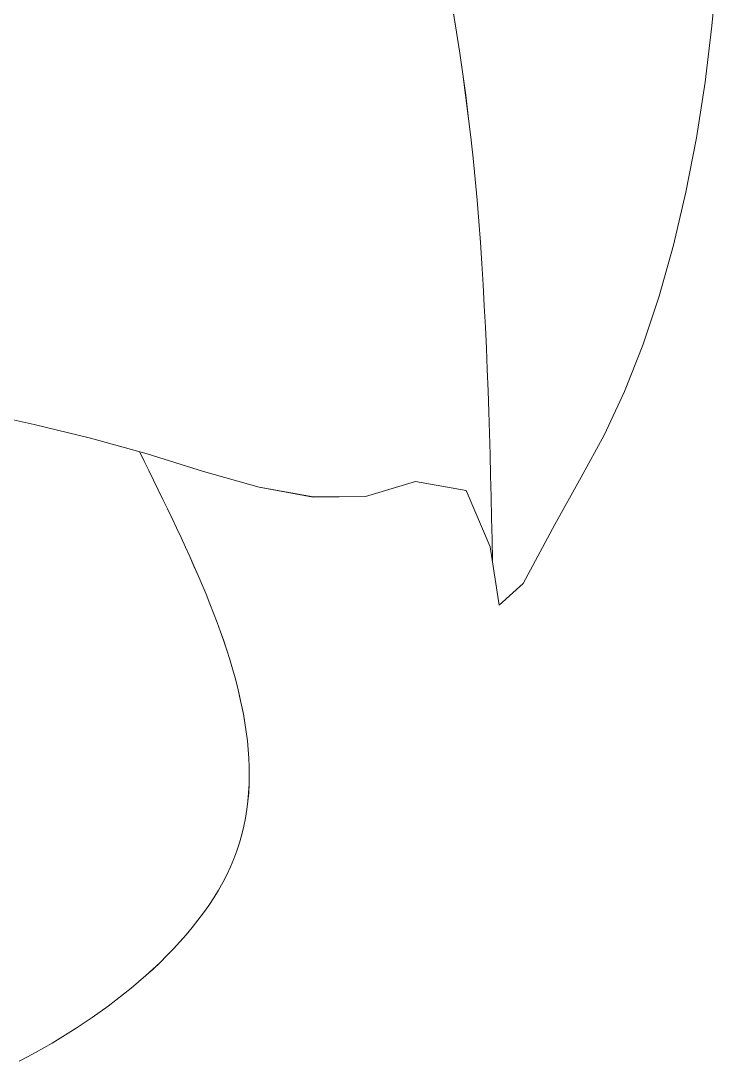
# Model space of a CAD drawing. Header units: centimetres. Extents: x 3695 to 5327, y 1631 to 2449.
# Drawn here: x 4827.04 to 4849.74, y 1811.56 to 1845.49 of the extents above; entities that cross this region are included whole.
import ezdxf

# ---------------------------------------------------------------- set-up
doc = ezdxf.new("R2010")
doc.units = ezdxf.units.CM
doc.layers.add('傢俱', color=7, linetype='Continuous', lineweight=15)

# ---------------------------------------------------------------- blocks, each defined once
blk = doc.blocks.new('沙發030')
for p, q in [((-83.717, -9.411), (-83.988, -9.553)), ((-83.444, -9.273), (-83.717, -9.411)), ((-84.258, -9.699), (-84.527, -9.848)), ((-83.988, -9.553), (-84.258, -9.699)), ((-85.061, -10.161), (-85.326, -10.323)), ((-84.795, -10.002), (-85.061, -10.161)), ((-84.527, -9.848), (-84.795, -10.002)), ((-85.59, -10.491), (-85.853, -10.663)), ((-85.326, -10.323), (-85.59, -10.491)), ((-86.114, -10.84), (-86.373, -11.022)), ((-85.853, -10.663), (-86.114, -10.84)), ((-86.373, -11.022), (-86.629, -11.209)), ((-86.882, -11.4), (-87.133, -11.596)), ((-86.629, -11.209), (-86.882, -11.4)), ((-87.379, -11.796), (-87.621, -12)), ((-87.133, -11.596), (-87.379, -11.796)), ((-87.858, -12.208), (-88.09, -12.421)), ((-87.621, -12), (-87.858, -12.208)), ((-88.09, -12.421), (-88.317, -12.637)), ((-88.537, -12.857), (-88.751, -13.081)), ((-88.317, -12.637), (-88.537, -12.857)), ((-88.751, -13.081), (-88.958, -13.309)), ((-89.158, -13.54), (-89.35, -13.774)), ((-88.958, -13.309), (-89.158, -13.54)), ((-89.35, -13.774), (-89.534, -14.012)), ((-89.534, -14.012), (-89.708, -14.252)), ((-89.874, -14.496), (-90.031, -14.743)), ((-89.708, -14.252), (-89.874, -14.496)), ((-90.031, -14.743), (-90.177, -14.993)), ((-90.313, -15.246), (-90.438, -15.501)), ((-90.177, -14.993), (-90.313, -15.246)), ((-90.438, -15.501), (-90.551, -15.759)), ((-90.551, -15.759), (-90.653, -16.019)), ((-90.744, -16.282), (-90.824, -16.547)), ((-90.653, -16.019), (-90.744, -16.282)), ((-90.824, -16.547), (-90.894, -16.814)), ((-90.894, -16.814), (-90.953, -17.084)), ((-90.953, -17.084), (-91.001, -17.356)), ((-91.04, -17.63), (-91.07, -17.906)), ((-91.001, -17.356), (-91.04, -17.63)), ((-91.07, -17.906), (-91.089, -18.184)), ((-91.089, -18.184), (-91.1, -18.464)), ((-91.1, -18.464), (-91.102, -18.747)), ((-91.102, -18.747), (-91.095, -19.031)), ((-91.095, -19.031), (-91.08, -19.316)), ((-91.08, -19.316), (-91.057, -19.604)), ((-91.057, -19.604), (-91.025, -19.893)), ((-91.025, -19.893), (-90.986, -20.184)), ((-90.986, -20.184), (-90.94, -20.477)), ((-90.94, -20.477), (-90.887, -20.771)), ((-90.887, -20.771), (-90.827, -21.066)), ((-90.827, -21.066), (-90.76, -21.363)), ((-90.76, -21.363), (-90.687, -21.662)), ((-90.687, -21.662), (-90.608, -21.961)), ((-90.608, -21.961), (-90.523, -22.262)), ((-90.523, -22.262), (-90.432, -22.565)), ((-90.432, -22.565), (-90.336, -22.868)), ((-90.336, -22.868), (-90.235, -23.172)), ((-90.235, -23.172), (-90.129, -23.478)), ((-90.129, -23.478), (-90.018, -23.784)), ((-100.129, -24.586), (-99.335, -23.89)), ((-99.335, -23.89), (-99.07, -25.797)), ((-90.018, -23.784), (-89.904, -24.092)), ((-89.904, -24.092), (-89.785, -24.4)), ((-89.785, -24.4), (-89.662, -24.709)), ((-101.189, -26.497), (-100.129, -24.586)), ((-89.662, -24.709), (-89.536, -25.019)), ((-89.536, -25.019), (-89.406, -25.33)), ((-99.145, -25.347), (-99.141, -26.04)), ((-89.406, -25.33), (-89.274, -25.641)), ((-89.274, -25.641), (-89.138, -25.953)), ((-99.141, -26.04), (-99.137, -26.734)), ((-99.07, -25.797), (-98.32, -27.645)), ((-89.138, -25.953), (-89.001, -26.266)), ((-89.001, -26.266), (-88.86, -26.579)), ((-102.082, -28.022), (-101.189, -26.497)), ((-99.137, -26.734), (-99.132, -27.427)), ((-88.86, -26.579), (-88.718, -26.892)), ((-88.718, -26.892), (-88.574, -27.206)), ((-99.132, -27.427), (-99.126, -28.12)), ((-88.574, -27.206), (-88.429, -27.52)), ((-98.32, -27.645), (-96.671, -27.971)), ((-96.671, -27.971), (-95.036, -27.506)), ((-95.036, -27.506), (-93.33, -27.517)), ((-93.33, -27.517), (-91.569, -27.865)), ((-88.429, -27.52), (-88.282, -27.834)), ((-102.849, -29.378), (-102.082, -28.022)), ((-99.126, -28.12), (-99.12, -28.813)), ((-91.569, -27.865), (-89.767, -28.411)), ((-88.282, -27.834), (-88.134, -28.149)), ((-88.134, -28.149), (-87.985, -28.464)), ((-89.767, -28.411), (-87.941, -29.013)), ((-87.985, -28.464), (-87.836, -28.779)), ((-99.12, -28.813), (-99.111, -29.506)), ((-87.836, -28.779), (-87.687, -29.093)), ((-87.941, -29.013), (-86.104, -29.553)), ((-103.539, -30.79), (-102.849, -29.378)), ((-99.111, -29.506), (-99.101, -30.199)), ((-86.104, -29.553), (-84.274, -30.024)), ((-99.101, -30.199), (-99.088, -30.892)), ((-84.274, -30.024), (-82.467, -30.463)), ((-104.161, -32.295), (-103.539, -30.79)), ((-99.088, -30.892), (-99.073, -31.584)), ((-99.073, -31.584), (-99.055, -32.276)), ((-104.718, -33.882), (-104.161, -32.295)), ((-99.055, -32.276), (-99.035, -32.968)), ((-99.035, -32.968), (-99.01, -33.659)), ((-105.211, -35.541), (-104.718, -33.882)), ((-99.01, -33.659), (-98.982, -34.35)), ((-98.982, -34.35), (-98.95, -35.04)), ((-98.95, -35.04), (-98.914, -35.73)), ((-105.642, -37.26), (-105.211, -35.541)), ((-98.914, -35.73), (-98.873, -36.42)), ((-98.873, -36.42), (-98.827, -37.109)), ((-106.013, -39.029), (-105.642, -37.26)), ((-98.827, -37.109), (-98.776, -37.798)), ((-98.776, -37.798), (-98.719, -38.486)), ((-98.719, -38.486), (-98.657, -39.173)), ((-106.325, -40.839), (-106.013, -39.029)), ((-98.657, -39.173), (-98.588, -39.86)), ((-98.588, -39.86), (-98.513, -40.546)), ((-98.513, -40.546), (-98.432, -41.231)), ((-106.58, -42.677), (-106.325, -40.839)), ((-98.432, -41.231), (-98.345, -41.915)), ((-98.345, -41.915), (-98.251, -42.599)), ((-106.78, -44.534), (-106.58, -42.677)), ((-98.251, -42.599), (-98.151, -43.282))]:
    blk.add_line(p, q)

msp = doc.modelspace()

# ---------------------------------------------------------------- linework, layer by layer
at = {"layer": '傢俱'}
for p, q in [((4849.745, 1847.195), (4849.575, 1845.335)), ((4841.248, 1845.122), (4841.136, 1845.803)), ((4849.575, 1845.335), (4849.349, 1843.493)), ((4841.352, 1844.44), (4841.248, 1845.122)), ((4841.451, 1843.757), (4841.352, 1844.44)), ((4841.543, 1843.073), (4841.451, 1843.757)), ((4849.349, 1843.493), (4849.066, 1841.679)), ((4841.629, 1842.389), (4841.543, 1843.073)), ((4841.709, 1841.703), (4841.629, 1842.389)), ((4841.783, 1841.017), (4841.709, 1841.703)), ((4849.066, 1841.679), (4848.724, 1839.903)), ((4841.85, 1840.33), (4841.783, 1841.017)), ((4841.913, 1839.642), (4841.85, 1840.33)), ((4848.724, 1839.903), (4848.321, 1838.177)), ((4841.97, 1838.954), (4841.913, 1839.642)), ((4842.022, 1838.265), (4841.97, 1838.954)), ((4842.069, 1837.576), (4842.022, 1838.265)), ((4848.321, 1838.177), (4847.855, 1836.511)), ((4842.113, 1836.886), (4842.069, 1837.576)), ((4842.152, 1836.196), (4842.113, 1836.886)), ((4847.855, 1836.511), (4847.324, 1834.915)), ((4842.187, 1835.505), (4842.152, 1836.196)), ((4842.219, 1834.813), (4842.187, 1835.505)), ((4842.248, 1834.122), (4842.219, 1834.813)), ((4847.324, 1834.915), (4846.726, 1833.401)), ((4842.274, 1833.43), (4842.248, 1834.122)), ((4842.298, 1832.738), (4842.274, 1833.43)), ((4846.726, 1833.401), (4846.06, 1831.977)), ((4827.477, 1832.322), (4825.662, 1832.732)), ((4842.32, 1832.045), (4842.298, 1832.738)), ((4829.314, 1831.881), (4827.477, 1832.322)), ((4831.159, 1831.371), (4829.314, 1831.881)), ((4842.339, 1831.352), (4842.32, 1832.045)), ((4846.06, 1831.977), (4845.314, 1830.609)), ((4831.058, 1831.135), (4830.904, 1831.447)), ((4832.995, 1830.798), (4831.159, 1831.371)), ((4831.212, 1830.822), (4831.058, 1831.135)), ((4842.358, 1830.659), (4842.339, 1831.352)), ((4831.366, 1830.51), (4831.212, 1830.822)), ((4834.805, 1830.282), (4832.995, 1830.798)), ((4831.519, 1830.198), (4831.366, 1830.51)), ((4839.905, 1830.471), (4838.278, 1829.979)), ((4841.559, 1830.171), (4839.905, 1830.471)), ((4842.375, 1829.966), (4842.358, 1830.659)), ((4845.314, 1830.609), (4844.446, 1829.069)), ((4831.671, 1829.886), (4831.519, 1830.198)), ((4836.572, 1829.962), (4834.805, 1830.282)), ((4842.338, 1828.336), (4841.559, 1830.171)), ((4831.821, 1829.574), (4831.671, 1829.886)), ((4838.278, 1829.979), (4836.572, 1829.962)), ((4842.391, 1829.273), (4842.375, 1829.966)), ((4831.97, 1829.263), (4831.821, 1829.574)), ((4832.118, 1828.952), (4831.97, 1829.263)), ((4842.406, 1828.58), (4842.391, 1829.273)), ((4844.446, 1829.069), (4843.417, 1827.142)), ((4832.263, 1828.641), (4832.118, 1828.952)), ((4832.406, 1828.331), (4832.263, 1828.641)), ((4832.546, 1828.021), (4832.406, 1828.331)), ((4842.635, 1826.433), (4842.338, 1828.336)), ((4842.421, 1827.887), (4842.406, 1828.58)), ((4832.684, 1827.712), (4832.546, 1828.021)), ((4832.819, 1827.404), (4832.684, 1827.712)), ((4832.95, 1827.096), (4832.819, 1827.404)), ((4833.077, 1826.789), (4832.95, 1827.096)), ((4843.417, 1827.142), (4842.635, 1826.433)), ((4833.201, 1826.482), (4833.077, 1826.789)), ((4833.321, 1826.177), (4833.201, 1826.482)), ((4833.436, 1825.872), (4833.321, 1826.177)), ((4833.547, 1825.568), (4833.436, 1825.872)), ((4833.653, 1825.265), (4833.547, 1825.568)), ((4833.754, 1824.964), (4833.653, 1825.265)), ((4833.85, 1824.663), (4833.754, 1824.964)), ((4833.94, 1824.363), (4833.85, 1824.663)), ((4834.024, 1824.065), (4833.94, 1824.363)), ((4834.102, 1823.768), (4834.024, 1824.065)), ((4834.173, 1823.472), (4834.102, 1823.768)), ((4834.238, 1823.177), (4834.173, 1823.472)), ((4834.296, 1822.884), (4834.238, 1823.177)), ((4834.347, 1822.593), (4834.296, 1822.884)), ((4834.391, 1822.302), (4834.347, 1822.593)), ((4834.427, 1822.014), (4834.391, 1822.302)), ((4834.455, 1821.726), (4834.427, 1822.014)), ((4834.474, 1821.441), (4834.455, 1821.726)), ((4834.486, 1821.157), (4834.474, 1821.441)), ((4834.482, 1820.595), (4834.489, 1820.875)), ((4834.489, 1820.875), (4834.486, 1821.157)), ((4834.467, 1820.316), (4834.482, 1820.595)), ((4834.442, 1820.04), (4834.467, 1820.316)), ((4834.408, 1819.765), (4834.442, 1820.04)), ((4834.309, 1819.222), (4834.364, 1819.492)), ((4834.364, 1819.492), (4834.408, 1819.765)), ((4834.244, 1818.953), (4834.309, 1819.222)), ((4834.168, 1818.687), (4834.244, 1818.953)), ((4834.081, 1818.423), (4834.168, 1818.687)), ((4833.874, 1817.901), (4833.984, 1818.161)), ((4833.984, 1818.161), (4834.081, 1818.423)), ((4833.753, 1817.644), (4833.874, 1817.901)), ((4833.622, 1817.389), (4833.753, 1817.644)), ((4833.327, 1816.888), (4833.48, 1817.137)), ((4833.48, 1817.137), (4833.622, 1817.389)), ((4833.165, 1816.641), (4833.327, 1816.888)), ((4832.994, 1816.397), (4833.165, 1816.641)), ((4832.626, 1815.919), (4832.815, 1816.157)), ((4832.815, 1816.157), (4832.994, 1816.397)), ((4832.431, 1815.685), (4832.626, 1815.919)), ((4832.017, 1815.227), (4832.227, 1815.454)), ((4832.227, 1815.454), (4832.431, 1815.685)), ((4831.8, 1815.003), (4832.017, 1815.227)), ((4831.348, 1814.567), (4831.577, 1814.783)), ((4831.577, 1814.783), (4831.8, 1815.003)), ((4831.114, 1814.355), (4831.348, 1814.567)), ((4830.633, 1813.943), (4830.876, 1814.147)), ((4830.876, 1814.147), (4831.114, 1814.355)), ((4830.136, 1813.548), (4830.386, 1813.743)), ((4830.386, 1813.743), (4830.633, 1813.943)), ((4829.882, 1813.357), (4830.136, 1813.548)), ((4829.368, 1812.99), (4829.626, 1813.171)), ((4829.626, 1813.171), (4829.882, 1813.357)), ((4828.848, 1812.641), (4829.109, 1812.813)), ((4829.109, 1812.813), (4829.368, 1812.99)), ((4828.321, 1812.312), (4828.585, 1812.474)), ((4828.585, 1812.474), (4828.848, 1812.641)), ((4827.789, 1812), (4828.056, 1812.154)), ((4828.056, 1812.154), (4828.321, 1812.312)), ((4826.983, 1811.561), (4827.253, 1811.703)), ((4827.253, 1811.703), (4827.522, 1811.85)), ((4827.522, 1811.85), (4827.789, 1812))]:
    msp.add_line(p, q, dxfattribs=at)

# ---------------------------------------------------------------- block references
at = {"layer": '傢俱', "rotation": 180.9279815504732}
msp.add_blockref('沙發030', (4743.7, 1800.938), dxfattribs=at)

doc.saveas('drawing.dxf')
